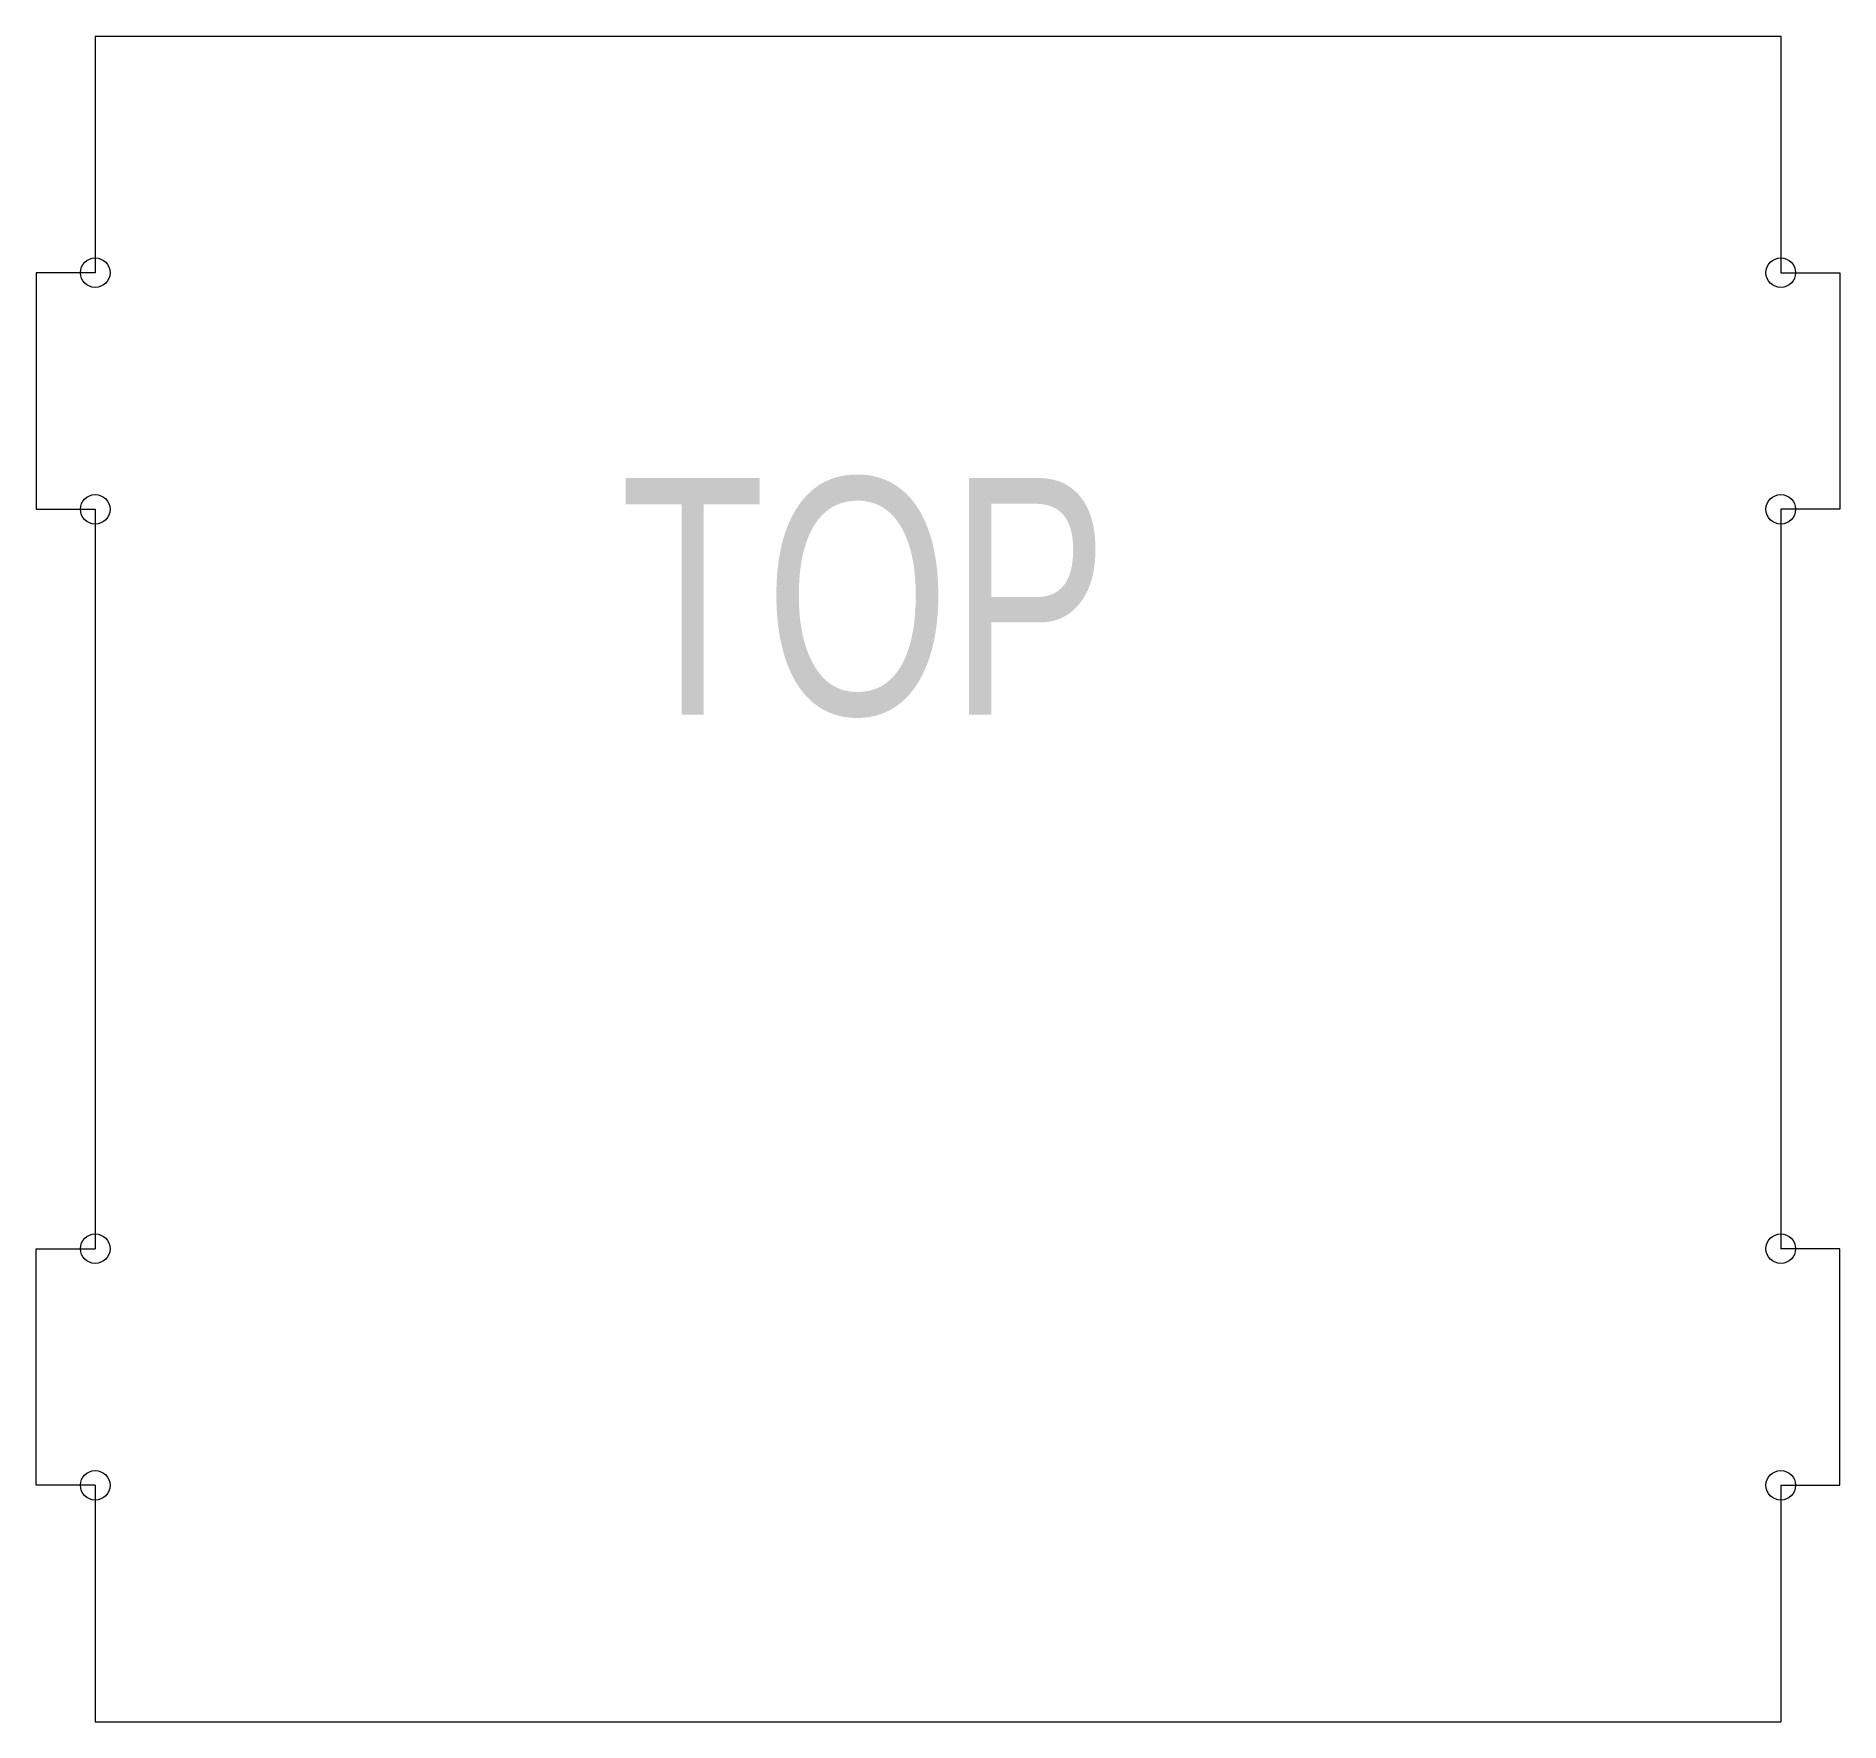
# Model space of a CAD drawing. Header units: inches. Extents: x 0.5 to 8.12, y 0.75 to 7.88.
import ezdxf

# ---------------------------------------------------------------- set-up
doc = ezdxf.new("R2010")
doc.units = ezdxf.units.IN
doc.layers.get('0').update_dxf_attribs({"linetype": 'CONTINUOUS', "lineweight": 0})
doc.layers.add('drills', color=7, linetype='CONTINUOUS', lineweight=0)
doc.layers.add('labels', color=7, linetype='CONTINUOUS', lineweight=0)
doc.styles.get("Standard").update_dxf_attribs({"font": 'txt', "width": 0.75})

msp = doc.modelspace()

# ---------------------------------------------------------------- linework, layer by layer
for p, q in [((0.75, 7.875), (7.875, 7.875)), ((0.75, 7.875), (0.75, 6.875)), ((7.875, 7.875), (7.875, 6.875)), ((0.75, 6.875), (0.5, 6.875)), ((0.5, 6.875), (0.5, 5.875)), ((7.875, 6.875), (8.125, 6.875)), ((8.125, 6.875), (8.125, 5.875)), ((0.5, 5.875), (0.75, 5.875)), ((0.75, 5.875), (0.75, 2.75)), ((8.125, 5.875), (7.875, 5.875)), ((7.875, 5.875), (7.875, 2.75)), ((0.5, 1.75), (0.5, 2.75)), ((0.5, 2.75), (0.75, 2.75)), ((8.125, 2.75), (7.875, 2.75)), ((8.125, 1.75), (8.125, 2.75)), ((0.75, 1.75), (0.5, 1.75)), ((0.75, 1.75), (0.75, 0.75)), ((7.875, 1.75), (8.125, 1.75)), ((7.875, 1.75), (7.875, 0.75)), ((0.75, 0.75), (7.875, 0.75))]:
    msp.add_line(p, q)
at = {"layer": 'drills'}
for centre in [(0.75, 6.875), (7.875, 6.875), (0.75, 5.875), (7.875, 5.875), (0.75, 2.75), (7.875, 2.75), (0.75, 1.75), (7.875, 1.75)]:
    msp.add_circle(centre, 0.0625, dxfattribs=at)

# ---------------------------------------------------------------- texts
at = {"layer": 'labels', "insert": (4, 5.5), "char_height": 1, "width": 100, "attachment_point": 5}
msp.add_mtext('TOP', dxfattribs=at)

doc.saveas('drawing.dxf')
